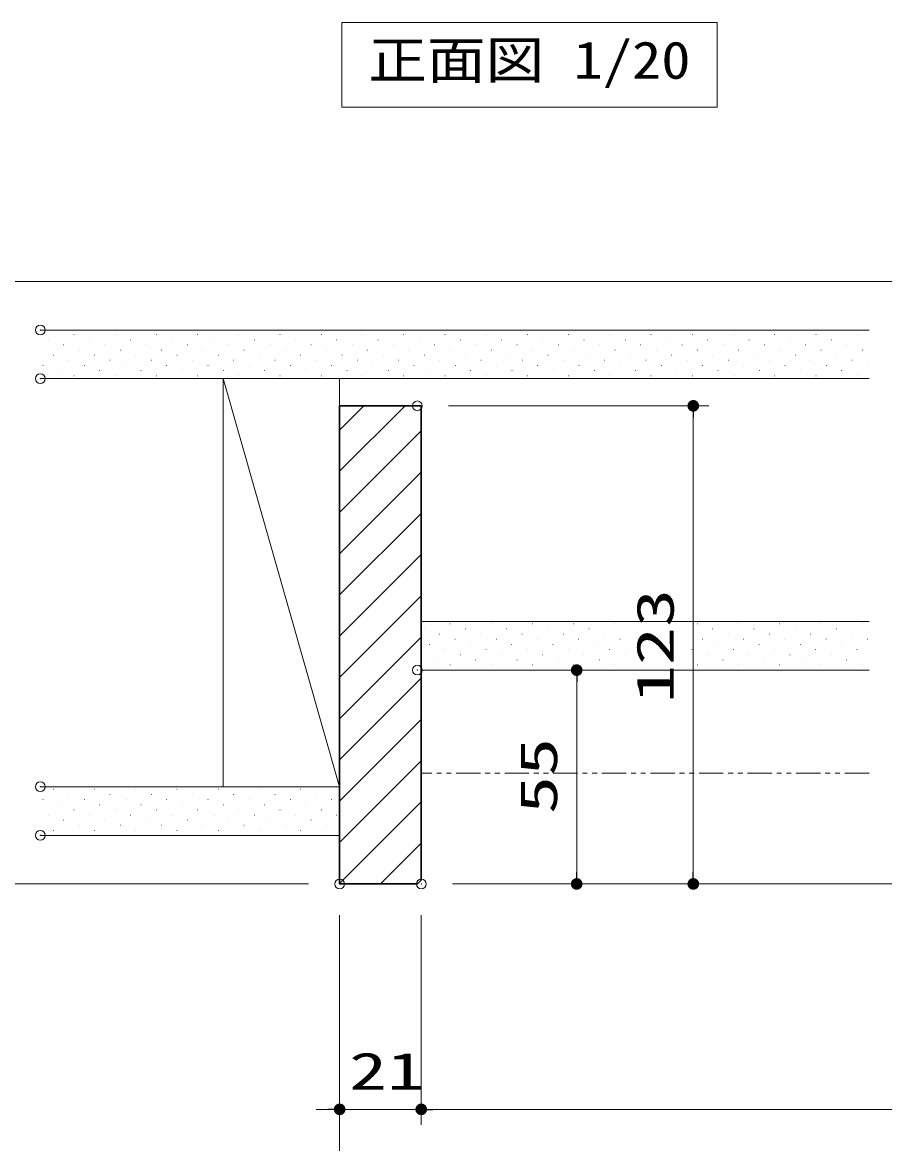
# Model space of a CAD drawing. Units: millimetres, scale not verified. Extents: x -1306 to 1306, y -607 to 607.
# Drawn here: x -1106.6 to -884.8, y -425 to -136.6 of the extents above; entities that cross this region are included whole.
import ezdxf
from ezdxf.enums import TextEntityAlignment as Align

# ---------------------------------------------------------------- set-up
doc = ezdxf.new("R2010")
doc.units = ezdxf.units.MM
doc.header["$LTSCALE"] = 5
doc.header["$PDMODE"] = 32
doc.header["$PDSIZE"] = 2.5
doc.linetypes.add('USER1', pattern=[2.5, 1.25, -0.25, 0.25, -0.25, 0.25, -0.25])
for name, color, linetype, lineweight in [('0-1_線(黄)', 2, 'Continuous', 15), ('0-8_二点鎖線', 4, 'USER1', 9), ('0-D_線(白)', 7, 'Continuous', 30), ('1-1_寸法線', 3, 'Continuous', 13), ('1-2_ハッチング', 6, 'Continuous', 9), ('1-4_DEFPOINTS', 7, 'Continuous', 5), ('1-5_0', 3, 'Continuous', 25)]:
    doc.layers.add(name, color=color, linetype=linetype, lineweight=lineweight)
doc.styles.add('ＭＳ ゴシック', font='')
doc.styles.get('ＭＳ ゴシック').set_extended_font_data('MS Gothic')

# ---------------------------------------------------------------- blocks, each defined once
blk = doc.blocks.new('_DOT')
at = {"layer": '1-5_0'}
blk.add_line((-2.5, 0), (-5, 0), dxfattribs=at)
for points in [[(0, 0), (-2.5, 0), (-2.48, 0.313)], [(0, 0), (-2.48, -0.313), (-2.5, 0)], [(0, 0), (-2.48, 0.313), (-2.421, 0.622)], [(0, 0), (-2.421, -0.622), (-2.48, -0.313)], [(0, 0), (-2.421, 0.622), (-2.324, 0.92)], [(0, 0), (-2.324, -0.92), (-2.421, -0.622)], [(0, 0), (-2.324, 0.92), (-2.191, 1.204)], [(0, 0), (-2.191, -1.204), (-2.324, -0.92)], [(0, 0), (-2.191, 1.204), (-2.023, 1.469)], [(0, 0), (-2.023, -1.469), (-2.191, -1.204)], [(0, 0), (-2.023, 1.469), (-1.822, 1.711)], [(0, 0), (-1.822, -1.711), (-2.023, -1.469)], [(0, 0), (-1.822, 1.711), (-1.594, 1.926)], [(0, 0), (-1.594, -1.926), (-1.822, -1.711)], [(0, 0), (-1.594, 1.926), (-1.34, 2.111)], [(0, 0), (-1.34, -2.111), (-1.594, -1.926)], [(0, 0), (-1.34, 2.111), (-1.064, 2.262)], [(0, 0), (-1.064, -2.262), (-1.34, -2.111)], [(0, 0), (-1.064, 2.262), (-0.773, 2.378)], [(0, 0), (-0.773, -2.378), (-1.064, -2.262)], [(0, 0), (-0.773, 2.378), (-0.468, 2.456)], [(0, 0), (-0.468, -2.456), (-0.773, -2.378)], [(0, 0), (-0.468, 2.456), (-0.157, 2.495)], [(0, 0), (-0.157, -2.495), (-0.468, -2.456)], [(0, 0), (-0.157, 2.495), (0.157, 2.495)], [(0, 0), (0.157, -2.495), (-0.157, -2.495)], [(0, 0), (0.157, 2.495), (0.468, 2.456)], [(0, 0), (0.468, 2.456), (0.773, 2.378)], [(0, 0), (0.773, 2.378), (1.064, 2.262)], [(0, 0), (1.064, 2.262), (1.34, 2.111)], [(0, 0), (1.34, 2.111), (1.594, 1.926)], [(0, 0), (1.594, 1.926), (1.822, 1.711)], [(0, 0), (1.822, 1.711), (2.023, 1.469)], [(0, 0), (2.023, 1.469), (2.191, 1.204)], [(0, 0), (2.191, 1.204), (2.324, 0.92)], [(0, 0), (2.324, 0.92), (2.421, 0.622)], [(0, 0), (2.421, 0.622), (2.48, 0.313)], [(0, 0), (2.48, 0.313), (2.5, 0)], [(0, 0), (0.468, -2.456), (0.157, -2.495)], [(0, 0), (0.773, -2.378), (0.468, -2.456)], [(0, 0), (1.064, -2.262), (0.773, -2.378)], [(0, 0), (1.34, -2.111), (1.064, -2.262)], [(0, 0), (1.594, -1.926), (1.34, -2.111)], [(0, 0), (1.822, -1.711), (1.594, -1.926)], [(0, 0), (2.023, -1.469), (1.822, -1.711)], [(0, 0), (2.191, -1.204), (2.023, -1.469)], [(0, 0), (2.324, -0.92), (2.191, -1.204)], [(0, 0), (2.421, -0.622), (2.324, -0.92)], [(0, 0), (2.48, -0.313), (2.421, -0.622)], [(0, 0), (2.5, 0), (2.48, -0.313)]]:
    blk.add_solid(points, dxfattribs=at)

msp = doc.modelspace()

# ---------------------------------------------------------------- linework, layer by layer
at = {"layer": '0-1_線(黄)'}
for p, q in [((-888.768, -215.684), (-1101.996, -215.684)), ((-888.768, -228.184), (-1101.996, -228.184)), ((-1054.992, -228.184), (-1054.992, -333.184)), ((-1054.992, -228.184), (-1024.992, -333.184)), ((-1024.992, -235.184), (-1024.992, -228.184)), ((-888.768, -290.684), (-1003.992, -290.684)), ((-888.768, -303.184), (-1003.992, -303.184)), ((-1024.992, -333.184), (-1101.996, -333.184)), ((-1024.992, -345.684), (-1101.996, -345.684))]:
    msp.add_line(p, q, dxfattribs=at)
msp.add_lwpolyline([(-1024.462, -136.552), (-927.846, -136.552), (-927.846, -158.387), (-1024.462, -158.387)], close=True, dxfattribs=at)
at = {"layer": '0-8_二点鎖線'}
msp.add_line((-888.768, -329.684), (-1003.992, -329.684), dxfattribs=at)
at = {"layer": '0-D_線(白)'}
for p, q in [((-1024.992, -358.184), (-1024.992, -235.184)), ((-1003.992, -235.184), (-1024.992, -235.184)), ((-1003.992, -357.184), (-1003.992, -235.184)), ((-1004.992, -358.184), (-1003.992, -357.184)), ((-1024.992, -358.184), (-1004.992, -358.184))]:
    msp.add_line(p, q, dxfattribs=at)
at = {"layer": '1-1_寸法線'}
for p, q in [((-732.997, -203.184), (-1215.996, -203.184)), ((-732.997, -203.184), (-1185.996, -203.184)), ((-996.992, -235.184), (-929.992, -235.184)), ((-933.992, -355.184), (-933.992, -238.184)), ((-996.992, -303.184), (-959.992, -303.184)), ((-963.992, -355.184), (-963.992, -306.184)), ((-1032.992, -358.184), (-1215.996, -358.184)), ((-1032.992, -358.184), (-1185.996, -358.184)), ((-995.992, -358.184), (-959.992, -358.184)), ((-995.992, -358.184), (-929.992, -358.184)), ((-995.992, -358.184), (-659.997, -358.184)), ((-1024.992, -366.184), (-1024.992, -420.184)), ((-1024.992, -366.184), (-1024.992, -450.184)), ((-1003.992, -366.184), (-1003.992, -420.184)), ((-1003.992, -366.184), (-1003.992, -420.184)), ((-1027.992, -416.184), (-1030.992, -416.184)), ((-1024.992, -416.184), (-1003.992, -416.184)), ((-1000.992, -416.184), (-997.992, -416.184)), ((-1000.992, -416.184), (130.993, -416.184))]:
    msp.add_line(p, q, dxfattribs=at)
at = {"layer": '1-2_ハッチング'}
for p, q in [((-1100.006, -218.179), (-1099.956, -218.179)), ((-1093.377, -216.853), (-1093.327, -216.853)), ((-1089.399, -218.179), (-1089.349, -218.179)), ((-1082.77, -216.853), (-1082.72, -216.853)), ((-1078.793, -218.179), (-1078.743, -218.179)), ((-1072.164, -216.853), (-1072.114, -216.853)), ((-1068.186, -218.179), (-1068.136, -218.179)), ((-1061.557, -216.853), (-1061.507, -216.853)), ((-1057.58, -218.179), (-1057.53, -218.179)), ((-1050.951, -216.853), (-1050.901, -216.853)), ((-1046.973, -218.179), (-1046.923, -218.179)), ((-1040.344, -216.853), (-1040.294, -216.853)), ((-1036.366, -218.179), (-1036.316, -218.179)), ((-1029.737, -216.853), (-1029.687, -216.853)), ((-1025.76, -218.179), (-1025.71, -218.179)), ((-1019.131, -216.853), (-1019.081, -216.853)), ((-1015.153, -218.179), (-1015.103, -218.179)), ((-1008.524, -216.853), (-1008.474, -216.853)), ((-1004.547, -218.179), (-1004.497, -218.179)), ((-997.917, -216.853), (-997.867, -216.853)), ((-993.94, -218.179), (-993.89, -218.179)), ((-987.311, -216.853), (-987.261, -216.853)), ((-983.333, -218.179), (-983.283, -218.179)), ((-976.704, -216.853), (-976.654, -216.853)), ((-972.727, -218.179), (-972.677, -218.179)), ((-966.098, -216.853), (-966.048, -216.853)), ((-962.12, -218.179), (-962.07, -218.179)), ((-955.491, -216.853), (-955.441, -216.853)), ((-951.514, -218.179), (-951.464, -218.179)), ((-944.884, -216.853), (-944.834, -216.853)), ((-940.907, -218.179), (-940.857, -218.179)), ((-934.278, -216.853), (-934.228, -216.853)), ((-930.3, -218.179), (-930.25, -218.179)), ((-923.671, -216.853), (-923.621, -216.853)), ((-919.694, -218.179), (-919.644, -218.179)), ((-913.065, -216.853), (-913.015, -216.853)), ((-909.087, -218.179), (-909.037, -218.179)), ((-902.458, -216.853), (-902.408, -216.853)), ((-898.481, -218.179), (-898.431, -218.179)), ((-891.851, -216.853), (-891.801, -216.853)), ((-1096.029, -219.505), (-1095.979, -219.505)), ((-1092.051, -220.831), (-1092.001, -220.831)), ((-1085.422, -219.505), (-1085.372, -219.505)), ((-1081.444, -220.831), (-1081.394, -220.831)), ((-1074.815, -219.505), (-1074.765, -219.505)), ((-1070.838, -220.831), (-1070.788, -220.831)), ((-1064.209, -219.505), (-1064.159, -219.505)), ((-1060.231, -220.831), (-1060.181, -220.831)), ((-1053.602, -219.505), (-1053.552, -219.505)), ((-1049.625, -220.831), (-1049.575, -220.831)), ((-1042.996, -219.505), (-1042.946, -219.505)), ((-1039.018, -220.831), (-1038.968, -220.831)), ((-1032.389, -219.505), (-1032.339, -219.505)), ((-1028.411, -220.831), (-1028.361, -220.831)), ((-1021.782, -219.505), (-1021.732, -219.505)), ((-1017.805, -220.831), (-1017.755, -220.831)), ((-1011.176, -219.505), (-1011.126, -219.505)), ((-1007.198, -220.831), (-1007.148, -220.831)), ((-1000.569, -219.505), (-1000.519, -219.505)), ((-996.592, -220.831), (-996.542, -220.831)), ((-989.963, -219.505), (-989.913, -219.505)), ((-985.985, -220.831), (-985.935, -220.831)), ((-979.356, -219.505), (-979.306, -219.505)), ((-975.378, -220.831), (-975.328, -220.831)), ((-968.749, -219.505), (-968.699, -219.505)), ((-964.772, -220.831), (-964.722, -220.831)), ((-958.143, -219.505), (-958.093, -219.505)), ((-954.165, -220.831), (-954.115, -220.831)), ((-947.536, -219.505), (-947.486, -219.505)), ((-943.559, -220.831), (-943.509, -220.831)), ((-936.93, -219.505), (-936.88, -219.505)), ((-932.952, -220.831), (-932.902, -220.831)), ((-926.323, -219.505), (-926.273, -219.505)), ((-922.345, -220.831), (-922.295, -220.831)), ((-915.716, -219.505), (-915.666, -219.505)), ((-911.739, -220.831), (-911.689, -220.831)), ((-905.11, -219.505), (-905.06, -219.505)), ((-901.132, -220.831), (-901.082, -220.831)), ((-894.503, -219.505), (-894.453, -219.505)), ((-890.526, -220.831), (-890.476, -220.831)), ((-1101.332, -224.808), (-1101.282, -224.808)), ((-1098.68, -222.156), (-1098.63, -222.156)), ((-1094.703, -223.482), (-1094.653, -223.482)), ((-1090.725, -224.808), (-1090.675, -224.808)), ((-1088.074, -222.156), (-1088.024, -222.156)), ((-1084.096, -223.482), (-1084.046, -223.482)), ((-1080.119, -224.808), (-1080.069, -224.808)), ((-1077.467, -222.156), (-1077.417, -222.156)), ((-1073.49, -223.482), (-1073.44, -223.482)), ((-1069.512, -224.808), (-1069.462, -224.808)), ((-1066.86, -222.156), (-1066.81, -222.156)), ((-1062.883, -223.482), (-1062.833, -223.482)), ((-1058.905, -224.808), (-1058.855, -224.808)), ((-1056.254, -222.156), (-1056.204, -222.156)), ((-1052.276, -223.482), (-1052.226, -223.482)), ((-1048.299, -224.808), (-1048.249, -224.808)), ((-1045.647, -222.156), (-1045.597, -222.156)), ((-1041.67, -223.482), (-1041.62, -223.482)), ((-1037.692, -224.808), (-1037.642, -224.808)), ((-1035.041, -222.156), (-1034.991, -222.156)), ((-1031.063, -223.482), (-1031.013, -223.482)), ((-1027.086, -224.808), (-1027.036, -224.808)), ((-1024.434, -222.156), (-1024.384, -222.156)), ((-1020.457, -223.482), (-1020.407, -223.482)), ((-1016.479, -224.808), (-1016.429, -224.808)), ((-1013.827, -222.156), (-1013.777, -222.156)), ((-1009.85, -223.482), (-1009.8, -223.482)), ((-1005.872, -224.808), (-1005.822, -224.808)), ((-1003.221, -222.156), (-1003.171, -222.156)), ((-999.243, -223.482), (-999.193, -223.482)), ((-995.266, -224.808), (-995.216, -224.808)), ((-992.614, -222.156), (-992.564, -222.156)), ((-988.637, -223.482), (-988.587, -223.482)), ((-984.659, -224.808), (-984.609, -224.808)), ((-982.008, -222.156), (-981.958, -222.156)), ((-978.03, -223.482), (-977.98, -223.482)), ((-974.053, -224.808), (-974.003, -224.808)), ((-971.401, -222.156), (-971.351, -222.156)), ((-967.424, -223.482), (-967.374, -223.482)), ((-963.446, -224.808), (-963.396, -224.808)), ((-960.794, -222.156), (-960.744, -222.156)), ((-956.817, -223.482), (-956.767, -223.482)), ((-952.839, -224.808), (-952.789, -224.808)), ((-950.188, -222.156), (-950.138, -222.156)), ((-946.21, -223.482), (-946.16, -223.482)), ((-942.233, -224.808), (-942.183, -224.808)), ((-939.581, -222.156), (-939.531, -222.156)), ((-935.604, -223.482), (-935.554, -223.482)), ((-931.626, -224.808), (-931.576, -224.808)), ((-928.975, -222.156), (-928.925, -222.156)), ((-924.997, -223.482), (-924.947, -223.482)), ((-921.02, -224.808), (-920.97, -224.808)), ((-918.368, -222.156), (-918.318, -222.156)), ((-914.391, -223.482), (-914.341, -223.482)), ((-910.413, -224.808), (-910.363, -224.808)), ((-907.761, -222.156), (-907.711, -222.156)), ((-903.784, -223.482), (-903.734, -223.482)), ((-899.806, -224.808), (-899.756, -224.808)), ((-897.155, -222.156), (-897.105, -222.156)), ((-893.177, -223.482), (-893.127, -223.482)), ((-889.2, -224.808), (-889.15, -224.808)), ((-1097.354, -226.134), (-1097.304, -226.134)), ((-1093.377, -227.46), (-1093.327, -227.46)), ((-1086.748, -226.134), (-1086.698, -226.134)), ((-1082.77, -227.46), (-1082.72, -227.46)), ((-1076.141, -226.134), (-1076.091, -226.134)), ((-1072.164, -227.46), (-1072.114, -227.46)), ((-1065.535, -226.134), (-1065.485, -226.134)), ((-1061.557, -227.46), (-1061.507, -227.46)), ((-1054.928, -226.134), (-1054.878, -226.134)), ((-1050.951, -227.46), (-1050.901, -227.46)), ((-1044.321, -226.134), (-1044.271, -226.134)), ((-1040.344, -227.46), (-1040.294, -227.46)), ((-1033.715, -226.134), (-1033.665, -226.134)), ((-1029.737, -227.46), (-1029.687, -227.46)), ((-1023.108, -226.134), (-1023.058, -226.134)), ((-1019.131, -227.46), (-1019.081, -227.46)), ((-1012.502, -226.134), (-1012.452, -226.134)), ((-1008.524, -227.46), (-1008.474, -227.46)), ((-1001.895, -226.134), (-1001.845, -226.134)), ((-997.917, -227.46), (-997.867, -227.46)), ((-991.288, -226.134), (-991.238, -226.134)), ((-987.311, -227.46), (-987.261, -227.46)), ((-980.682, -226.134), (-980.632, -226.134)), ((-976.704, -227.46), (-976.654, -227.46)), ((-970.075, -226.134), (-970.025, -226.134)), ((-966.098, -227.46), (-966.048, -227.46)), ((-959.469, -226.134), (-959.419, -226.134)), ((-955.491, -227.46), (-955.441, -227.46)), ((-948.862, -226.134), (-948.812, -226.134)), ((-944.884, -227.46), (-944.834, -227.46)), ((-938.255, -226.134), (-938.205, -226.134)), ((-934.278, -227.46), (-934.228, -227.46)), ((-927.649, -226.134), (-927.599, -226.134)), ((-923.671, -227.46), (-923.621, -227.46)), ((-917.042, -226.134), (-916.992, -226.134)), ((-913.065, -227.46), (-913.015, -227.46)), ((-906.436, -226.134), (-906.386, -226.134)), ((-902.458, -227.46), (-902.408, -227.46)), ((-895.829, -226.134), (-895.779, -226.134)), ((-891.851, -227.46), (-891.801, -227.46)), ((-1024.992, -241.428), (-1018.749, -235.184)), ((-1024.992, -252.034), (-1008.142, -235.184)), ((-1024.992, -262.641), (-1003.992, -241.641)), ((-1024.992, -273.248), (-1003.992, -252.248)), ((-1024.992, -283.854), (-1003.992, -262.854)), ((-1024.992, -294.461), (-1003.992, -273.461)), ((-1024.992, -305.067), (-1003.992, -284.067)), ((-996.638, -291.251), (-996.588, -291.251)), ((-986.031, -291.251), (-985.981, -291.251)), ((-975.425, -291.251), (-975.375, -291.251)), ((-964.818, -291.251), (-964.768, -291.251)), ((-954.212, -291.251), (-954.162, -291.251)), ((-932.998, -291.251), (-932.948, -291.251)), ((-922.392, -291.251), (-922.342, -291.251)), ((-911.785, -291.251), (-911.735, -291.251)), ((-901.179, -291.251), (-901.129, -291.251)), ((-890.572, -291.251), (-890.522, -291.251)), ((-1003.267, -292.577), (-1003.217, -292.577)), ((-999.29, -293.903), (-999.24, -293.903)), ((-992.661, -292.577), (-992.611, -292.577)), ((-988.683, -293.903), (-988.633, -293.903)), ((-982.054, -292.577), (-982.004, -292.577)), ((-978.076, -293.903), (-978.026, -293.903)), ((-971.447, -292.577), (-971.397, -292.577)), ((-967.47, -293.903), (-967.42, -293.903)), ((-960.841, -292.577), (-960.791, -292.577)), ((-956.863, -293.903), (-956.813, -293.903)), ((-929.021, -292.577), (-928.971, -292.577)), ((-925.043, -293.903), (-924.993, -293.903)), ((-918.414, -292.577), (-918.364, -292.577)), ((-914.437, -293.903), (-914.387, -293.903)), ((-907.808, -292.577), (-907.758, -292.577)), ((-903.83, -293.903), (-903.78, -293.903)), ((-897.201, -292.577), (-897.151, -292.577)), ((-893.224, -293.903), (-893.174, -293.903)), ((-1024.992, -315.674), (-1003.992, -294.674)), ((-1001.941, -296.554), (-1001.891, -296.554)), ((-995.312, -295.228), (-995.262, -295.228)), ((-991.335, -296.554), (-991.285, -296.554)), ((-984.706, -295.228), (-984.656, -295.228)), ((-980.728, -296.554), (-980.678, -296.554)), ((-974.099, -295.228), (-974.049, -295.228)), ((-970.122, -296.554), (-970.072, -296.554)), ((-963.492, -295.228), (-963.442, -295.228)), ((-959.515, -296.554), (-959.465, -296.554)), ((-952.886, -295.228), (-952.836, -295.228)), ((-931.673, -295.228), (-931.623, -295.228)), ((-927.695, -296.554), (-927.645, -296.554)), ((-921.066, -295.228), (-921.016, -295.228)), ((-917.089, -296.554), (-917.039, -296.554)), ((-910.459, -295.228), (-910.409, -295.228)), ((-906.482, -296.554), (-906.432, -296.554)), ((-899.853, -295.228), (-899.803, -295.228)), ((-895.875, -296.554), (-895.825, -296.554)), ((-889.246, -295.228), (-889.196, -295.228)), ((-997.964, -297.88), (-997.914, -297.88)), ((-993.986, -299.206), (-993.936, -299.206)), ((-987.357, -297.88), (-987.307, -297.88)), ((-983.38, -299.206), (-983.33, -299.206)), ((-976.751, -297.88), (-976.701, -297.88)), ((-972.773, -299.206), (-972.723, -299.206)), ((-966.144, -297.88), (-966.094, -297.88)), ((-962.167, -299.206), (-962.117, -299.206)), ((-955.537, -297.88), (-955.487, -297.88)), ((-951.56, -299.206), (-951.51, -299.206)), ((-934.324, -297.88), (-934.274, -297.88)), ((-930.347, -299.206), (-930.297, -299.206)), ((-923.718, -297.88), (-923.668, -297.88)), ((-919.74, -299.206), (-919.69, -299.206)), ((-913.111, -297.88), (-913.061, -297.88)), ((-909.134, -299.206), (-909.084, -299.206)), ((-902.504, -297.88), (-902.454, -297.88)), ((-898.527, -299.206), (-898.477, -299.206)), ((-891.898, -297.88), (-891.848, -297.88)), ((-1000.616, -300.532), (-1000.566, -300.532)), ((-996.638, -301.858), (-996.588, -301.858)), ((-990.009, -300.532), (-989.959, -300.532)), ((-986.031, -301.858), (-985.981, -301.858)), ((-979.402, -300.532), (-979.352, -300.532)), ((-975.425, -301.858), (-975.375, -301.858)), ((-968.796, -300.532), (-968.746, -300.532)), ((-964.818, -301.858), (-964.768, -301.858)), ((-958.189, -300.532), (-958.139, -300.532)), ((-954.212, -301.858), (-954.162, -301.858)), ((-932.998, -301.858), (-932.948, -301.858)), ((-926.369, -300.532), (-926.319, -300.532)), ((-922.392, -301.858), (-922.342, -301.858)), ((-915.763, -300.532), (-915.713, -300.532)), ((-911.785, -301.858), (-911.735, -301.858)), ((-905.156, -300.532), (-905.106, -300.532)), ((-901.179, -301.858), (-901.129, -301.858)), ((-894.55, -300.532), (-894.5, -300.532)), ((-890.572, -301.858), (-890.522, -301.858)), ((-1024.992, -326.281), (-1003.992, -305.281)), ((-1003.267, -303.183), (-1003.217, -303.183)), ((-992.661, -303.183), (-992.611, -303.183)), ((-982.054, -303.183), (-982.004, -303.183)), ((-971.447, -303.183), (-971.397, -303.183)), ((-960.841, -303.183), (-960.791, -303.183)), ((-929.021, -303.183), (-928.971, -303.183)), ((-918.414, -303.183), (-918.364, -303.183)), ((-907.808, -303.183), (-907.758, -303.183)), ((-897.201, -303.183), (-897.151, -303.183)), ((-1024.992, -336.887), (-1003.992, -315.887)), ((-1024.992, -347.494), (-1003.992, -326.494)), ((-1098.68, -333.829), (-1098.63, -333.829)), ((-1088.074, -333.829), (-1088.024, -333.829)), ((-1077.467, -333.829), (-1077.417, -333.829)), ((-1066.86, -333.829), (-1066.81, -333.829)), ((-1056.254, -333.829), (-1056.204, -333.829)), ((-1045.647, -333.829), (-1045.597, -333.829)), ((-1035.041, -333.829), (-1034.991, -333.829)), ((-1101.332, -336.481), (-1101.282, -336.481)), ((-1094.703, -335.155), (-1094.653, -335.155)), ((-1090.725, -336.481), (-1090.675, -336.481)), ((-1084.096, -335.155), (-1084.046, -335.155)), ((-1080.119, -336.481), (-1080.069, -336.481)), ((-1073.49, -335.155), (-1073.44, -335.155)), ((-1069.512, -336.481), (-1069.462, -336.481)), ((-1062.883, -335.155), (-1062.833, -335.155)), ((-1058.905, -336.481), (-1058.855, -336.481)), ((-1052.276, -335.155), (-1052.226, -335.155)), ((-1048.299, -336.481), (-1048.249, -336.481)), ((-1041.67, -335.155), (-1041.62, -335.155)), ((-1037.692, -336.481), (-1037.642, -336.481)), ((-1031.063, -335.155), (-1031.013, -335.155)), ((-1027.086, -336.481), (-1027.036, -336.481)), ((-1024.992, -358.1), (-1003.992, -337.1)), ((-1097.354, -337.806), (-1097.304, -337.806)), ((-1093.377, -339.132), (-1093.327, -339.132)), ((-1086.748, -337.806), (-1086.698, -337.806)), ((-1082.77, -339.132), (-1082.72, -339.132)), ((-1076.141, -337.806), (-1076.091, -337.806)), ((-1072.164, -339.132), (-1072.114, -339.132)), ((-1065.535, -337.806), (-1065.485, -337.806)), ((-1061.557, -339.132), (-1061.507, -339.132)), ((-1054.928, -337.806), (-1054.878, -337.806)), ((-1050.951, -339.132), (-1050.901, -339.132)), ((-1044.321, -337.806), (-1044.271, -337.806)), ((-1040.344, -339.132), (-1040.294, -339.132)), ((-1033.715, -337.806), (-1033.665, -337.806)), ((-1029.737, -339.132), (-1029.687, -339.132)), ((-1100.006, -340.458), (-1099.956, -340.458)), ((-1096.029, -341.784), (-1095.979, -341.784)), ((-1092.051, -343.11), (-1092.001, -343.11)), ((-1089.399, -340.458), (-1089.349, -340.458)), ((-1085.422, -341.784), (-1085.372, -341.784)), ((-1081.444, -343.11), (-1081.394, -343.11)), ((-1078.793, -340.458), (-1078.743, -340.458)), ((-1074.815, -341.784), (-1074.765, -341.784)), ((-1070.838, -343.11), (-1070.788, -343.11)), ((-1068.186, -340.458), (-1068.136, -340.458)), ((-1064.209, -341.784), (-1064.159, -341.784)), ((-1060.231, -343.11), (-1060.181, -343.11)), ((-1057.58, -340.458), (-1057.53, -340.458)), ((-1053.602, -341.784), (-1053.552, -341.784)), ((-1049.625, -343.11), (-1049.575, -343.11)), ((-1046.973, -340.458), (-1046.923, -340.458)), ((-1042.996, -341.784), (-1042.946, -341.784)), ((-1039.018, -343.11), (-1038.968, -343.11)), ((-1036.366, -340.458), (-1036.316, -340.458)), ((-1032.389, -341.784), (-1032.339, -341.784)), ((-1028.411, -343.11), (-1028.361, -343.11)), ((-1025.76, -340.458), (-1025.71, -340.458)), ((-1098.68, -344.436), (-1098.63, -344.436)), ((-1088.074, -344.436), (-1088.024, -344.436)), ((-1077.467, -344.436), (-1077.417, -344.436)), ((-1066.86, -344.436), (-1066.81, -344.436)), ((-1056.254, -344.436), (-1056.204, -344.436)), ((-1045.647, -344.436), (-1045.597, -344.436)), ((-1035.041, -344.436), (-1034.991, -344.436)), ((-1014.47, -358.184), (-1003.992, -347.707))]:
    msp.add_line(p, q, dxfattribs=at)
at = {"layer": '1-4_DEFPOINTS'}
for p in [(-1101.996, -215.684), (-1101.996, -228.184), (-1004.992, -235.184), (-933.992, -235.184), (-1004.992, -303.184), (-963.992, -303.184), (-1101.996, -333.184), (-1101.996, -345.684), (-1024.992, -358.184), (-1024.992, -358.184), (-1003.992, -358.184), (-1003.992, -358.184), (-1003.992, -416.184)]:
    msp.add_point(p, dxfattribs=at)

# ---------------------------------------------------------------- block references
at = {"layer": '1-1_寸法線', "xscale": 0.6, "yscale": 0.6}
for p, rotation in [((-933.992, -235.184), 90), ((-963.992, -303.184), 90), ((-963.992, -358.184), 270), ((-933.992, -358.184), 270), ((-1003.992, -416.184), 180), ((-1003.992, -416.184), 180)]:
    msp.add_blockref('_DOT', p, dxfattribs=dict(at, rotation=rotation))
msp.add_blockref('_DOT', (-1024.992, -416.184), dxfattribs=at)

# ---------------------------------------------------------------- texts
at = {"layer": '0-1_線(黄)', "style": 'ＭＳ ゴシック', "width": 1.15}
msp.add_text('正面図 1/20', height=9.621, dxfattribs=at).set_placement((-1017.609, -153.93), align=Align.BOTTOM_LEFT)
at = {"layer": '1-1_寸法線', "style": 'ＭＳ ゴシック', "width": 1.5}
for s, p in [('123', (-936.142, -311.684)), ('55', (-966.142, -340.208))]:
    msp.add_text(s, height=9.604, rotation=90, dxfattribs=at).set_placement(p, align=Align.BOTTOM_LEFT)
msp.add_text('21', height=9.604, dxfattribs=at).set_placement((-1022.587, -414.035), align=Align.BOTTOM_LEFT)

doc.saveas('drawing.dxf')
